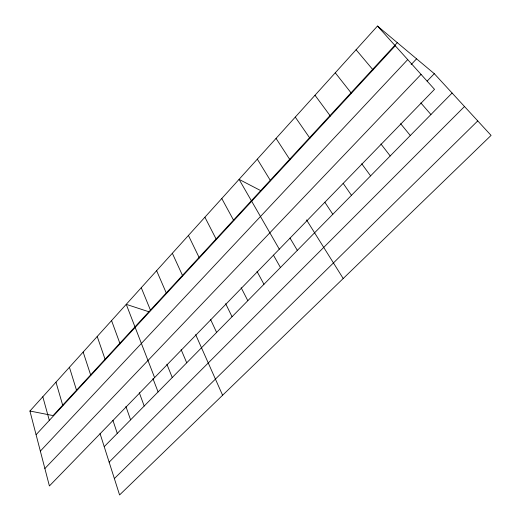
<?xml version="1.0" encoding="UTF-8"?>
<svg xmlns="http://www.w3.org/2000/svg" width="521" height="521" viewBox="0 0 521 521"><rect width="100%" height="100%" fill="white"/><g stroke="black" fill="none" stroke-linecap="round" stroke-linejoin="round"><path stroke-width="0.78" d="M377.478 26.05L434.514 89.338L49.404 485.95L29.925 411.023L377.478 26.05L434.293 73.682L491.075 135.401L119.576 494.95L100.039 433.531M397.295 42.663L53.077 415.589L29.925 411.023M36.086 434.716L395.27 45.789M40.351 451.114L407.715 59.596M411.128 64.617L416.579 58.834M44.878 468.529L421.046 74.392M427.122 81.133L434.293 73.682M104.22 446.673L452.091 93.031M109.143 462.16L464.498 106.512M114.366 478.565L477.737 120.911M148.902 311.773L126.245 304.342L154.6 377.608M260.721 190.627L239.061 179.374L279.302 249.188M420.812 102.878L430.932 114.542M356.084 49.749L373.029 69.873M400.616 123.679L410.307 135.506M335.27 72.803L351.408 93.285M380.923 143.965L390.203 155.942M315.003 95.252L330.373 116.059M361.711 163.757L370.6 175.87M343.15 183.34L351.473 195.316M295.27 117.108L309.91 138.221M324.837 202.194L332.815 214.287M276.052 138.397L289.982 159.797M306.537 219.927L343.202 278.514M257.322 159.146L270.581 180.8M290.008 238.064L297.328 250.36M273.434 255.127L280.454 267.514M221.777 198.521L233.799 220.63M257.009 271.402L263.952 284.29M241.164 287.722L247.82 300.689M204.903 217.211L216.358 239.517M225.665 303.691L232.047 316.729M188.426 235.459L199.335 257.947M210.497 319.314L216.606 332.418M172.34 253.284L182.721 275.941M195.655 334.612L222.597 395.244M156.619 270.692L166.499 293.505M181.119 349.584L186.72 362.805M141.256 287.709L150.654 310.659M166.889 364.244L172.249 377.517M152.946 378.611L158.078 391.922M139.289 392.678L144.193 406.035M111.566 320.597L120.051 343.801M125.913 406.465L130.602 419.861M97.206 336.501L105.268 359.809M112.901 420.284L117.277 433.4M83.165 352.059L90.817 375.459M69.423 367.279L76.678 390.763M55.975 382.173L62.852 405.735M42.813 396.748L49.326 420.382"/></g></svg>
